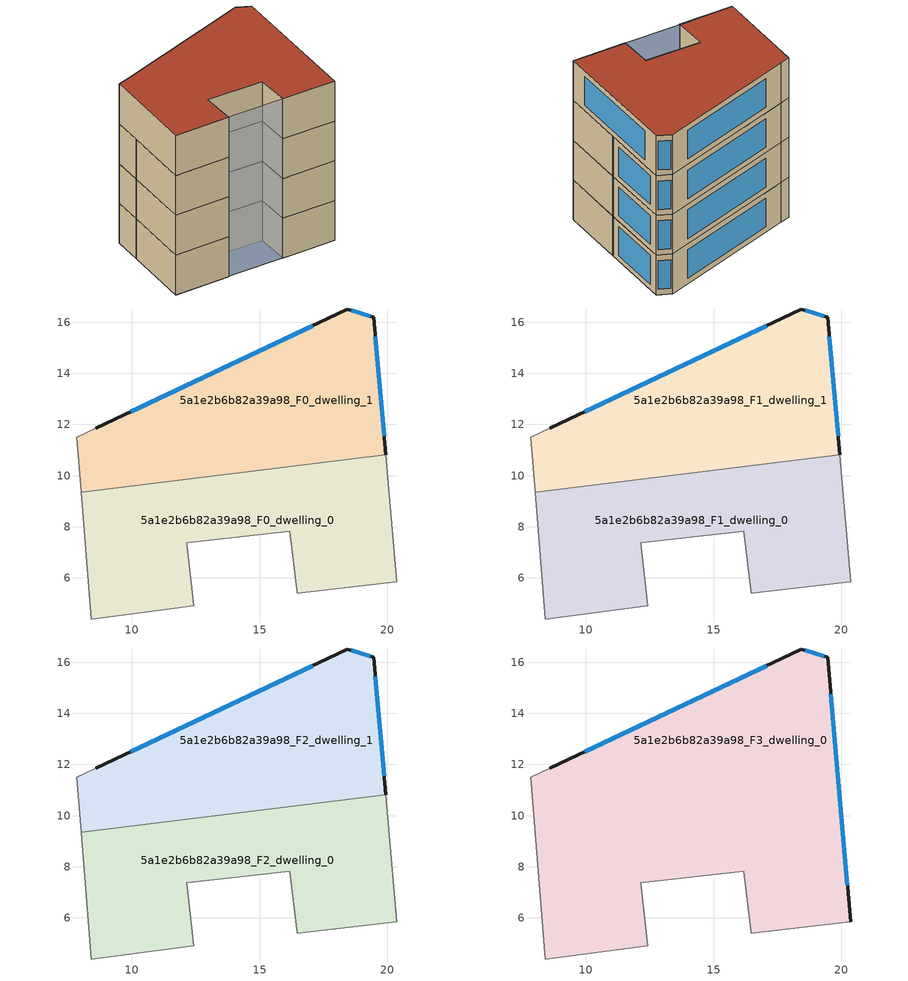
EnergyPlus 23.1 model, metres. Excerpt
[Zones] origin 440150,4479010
5a1e2b6b82a39a98_F0_dwelling_0
 floor ground (EU_floor_Construction): 20.36,5.85 19.94,10.81 8.02,9.35 8.42,4.39 12.42,4.9 12.14,7.38 16.19,7.82 16.48,5.39 z0
 wall adiabatic (EU_wall_Construction): 19.94,10.81 20.36,5.85 16.48,5.39 16.19,7.82 12.14,7.38 12.42,4.9 8.42,4.39 8.02,9.35 z0:3
 wall to 5a1e2b6b82a39a98_F0_dwelling_1 (EU_wall_Construction): 8.02,9.35 19.94,10.81 z0:3
5a1e2b6b82a39a98_F0_dwelling_1
 floor ground (EU_floor_Construction): 19.94,10.81 19.47,16.19 18.44,16.52 8.6,11.85 7.85,11.5 8.02,9.35 z0
 wall outside (EU_wall_Construction): 8.6,11.85 18.44,16.52 19.47,16.19 19.94,10.81 z0:3
 wall adiabatic (EU_wall_Construction): 8.02,9.35 7.85,11.5 8.6,11.85 z0:3
 window (EU_Window_Construction): 18.58,16.47 19.33,16.23 / 19.54,15.44 19.87,11.55 / 9.97,12.5 17.08,15.87 z0.42:2.58
5a1e2b6b82a39a98_F1_dwelling_0
 floor to 5a1e2b6b82a39a98_F0_dwelling_0 (EU_floor_Construction): 20.36,5.85 19.94,10.81 8.02,9.35 8.42,4.39 12.42,4.9 12.14,7.38 16.19,7.82 16.48,5.39 z3
 wall adiabatic (EU_wall_Construction): 19.94,10.81 20.36,5.85 16.48,5.39 16.19,7.82 12.14,7.38 12.42,4.9 8.42,4.39 8.02,9.35 z3:6
 wall to 5a1e2b6b82a39a98_F1_dwelling_1 (EU_wall_Construction): 8.02,9.35 19.94,10.81 z3:6
5a1e2b6b82a39a98_F1_dwelling_1
 floor to 5a1e2b6b82a39a98_F0_dwelling_1 (EU_floor_Construction): 19.94,10.81 19.47,16.19 18.44,16.52 8.6,11.85 7.85,11.5 8.02,9.35 z3
 wall outside (EU_wall_Construction): 8.6,11.85 18.44,16.52 19.47,16.19 19.94,10.81 z3:6
 wall adiabatic (EU_wall_Construction): 8.02,9.35 7.85,11.5 8.6,11.85 z3:6
 window (EU_Window_Construction): 18.58,16.47 19.33,16.23 / 19.54,15.44 19.87,11.55 / 9.97,12.5 17.08,15.87 z3.42:5.58
5a1e2b6b82a39a98_F2_dwelling_0
 floor to 5a1e2b6b82a39a98_F1_dwelling_0 (EU_floor_Construction): 20.36,5.85 19.94,10.81 8.02,9.35 8.42,4.39 12.42,4.9 12.14,7.38 16.19,7.82 16.48,5.39 z6
 wall adiabatic (EU_wall_Construction): 19.94,10.81 20.36,5.85 16.48,5.39 16.19,7.82 12.14,7.38 12.42,4.9 8.42,4.39 8.02,9.35 z6:9
 wall to 5a1e2b6b82a39a98_F2_dwelling_1 (EU_wall_Construction): 8.02,9.35 19.94,10.81 z6:9
5a1e2b6b82a39a98_F2_dwelling_1
 floor to 5a1e2b6b82a39a98_F1_dwelling_1 (EU_floor_Construction): 19.94,10.81 19.47,16.19 18.44,16.52 8.6,11.85 7.85,11.5 8.02,9.35 z6
 wall outside (EU_wall_Construction): 8.6,11.85 18.44,16.52 19.47,16.19 19.94,10.81 z6:9
 wall adiabatic (EU_wall_Construction): 8.02,9.35 7.85,11.5 8.6,11.85 z6:9
 window (EU_Window_Construction): 18.58,16.47 19.33,16.23 / 19.54,15.44 19.87,11.55 / 9.97,12.5 17.08,15.87 z6.42:8.58
5a1e2b6b82a39a98_F3_dwelling_0
 floor to 5a1e2b6b82a39a98_F2_dwelling_0 (EU_floor_Construction): 20.36,5.85 19.94,10.81 8.02,9.35 8.42,4.39 12.42,4.9 12.14,7.38 16.19,7.82 16.48,5.39 z9
 floor to 5a1e2b6b82a39a98_F2_dwelling_1 (EU_floor_Construction): 19.94,10.81 19.47,16.19 18.44,16.52 8.6,11.85 7.85,11.5 8.02,9.35 z9
 wall outside (EU_wall_Construction): 8.6,11.85 18.44,16.52 19.47,16.19 20.36,5.85 z9:12
 wall adiabatic (EU_wall_Construction): 20.36,5.85 16.48,5.39 16.19,7.82 12.14,7.38 12.42,4.9 8.42,4.39 7.85,11.5 8.6,11.85 z9:12
 window (EU_Window_Construction): 9.97,12.5 17.08,15.87 / 18.58,16.47 19.33,16.23 / 19.6,14.75 20.24,7.28 z9.42:11.58
 roof outside (EU_roof_Construction): 19.47,16.19 20.36,5.85 16.48,5.39 16.19,7.82 12.14,7.38 12.42,4.9 8.42,4.39 7.85,11.5 8.6,11.85 18.44,16.52 z12
shading: 11.54,4.84 20.37,5.85 z0:12
[Building]
EU S2 Campaign: North Axis=0; Terrain=City; Solar Distribution=FullExterior
[Site:Location]
Madrid: Latitude=40.5; Longitude=-3.5; Time Zone=1; Elevation=609
[SizingPeriod:WeatherFileDays]
AnnualSizingPeriod: Begin Month=1; Begin Day of Month=1; End Month=12; End Day of Month=31; Day of Week for Start Day=Monday; Use Weather File Daylight Saving Period=No; Use Weather File Rain and Snow Indicators=No
[MATERIAL]
EU_InternalMass_Material: Roughness=MediumRough; Thickness=0.1; Conductivity=1; Density=1800; Specific Heat=900; Thermal Absorptance=0.9; Solar Absorptance=0.7; Visible Absorptance=0.7
[MATERIAL:NOMASS] Roughness=MediumRough; Thermal Absorptance=0.9; Solar Absorptance=0.7; Visible Absorptance=0.7
Name | Thermal Resistance
EU_wall_NoMass | 1.60022
EU_roof_NoMass | 1.57597
EU_floor_NoMass | 0.470652
[WINDOWMATERIAL:SIMPLEGLAZINGSYSTEM]
EU_Window_SimpleGlazing: UFactor=3.28802; Solar Heat Gain Coefficient=0.85; Visible Transmittance=0.85
[CONSTRUCTION]
EU_wall_Construction: EU_wall_NoMass
EU_roof_Construction: EU_roof_NoMass
EU_floor_Construction: EU_floor_NoMass
EU_InternalMass_Construction: EU_InternalMass_Material
EU_Window_Construction: EU_Window_SimpleGlazing
[ZONE] Type=1; Multiplier=1; Ceiling Height=autocalculate; Floor Area=autocalculate; Part of Total Floor Area=Yes
Name | Volume
5a1e2b6b82a39a98_F0_dwelling_0; 5a1e2b6b82a39a98_F1_dwelling_0; 5a1e2b6b82a39a98_F2_dwelling_0 | 148.656
5a1e2b6b82a39a98_F3_dwelling_0 | 297.306
5a1e2b6b82a39a98_F0_dwelling_1 | 148.658
5a1e2b6b82a39a98_F1_dwelling_1; 5a1e2b6b82a39a98_F2_dwelling_1 | 148.659
[INTERNALMASS] Construction=EU_InternalMass_Construction
Name | Zone or ZoneList | Surface Area
5a1e2b6b82a39a98_F0_dwelling_0_EU_InternalMass | 5a1e2b6b82a39a98_F0_dwelling_0 | 49.5519
5a1e2b6b82a39a98_F0_dwelling_1_EU_InternalMass | 5a1e2b6b82a39a98_F0_dwelling_1 | 49.553
5a1e2b6b82a39a98_F1_dwelling_0_EU_InternalMass | 5a1e2b6b82a39a98_F1_dwelling_0 | 49.5519
5a1e2b6b82a39a98_F1_dwelling_1_EU_InternalMass | 5a1e2b6b82a39a98_F1_dwelling_1 | 49.553
5a1e2b6b82a39a98_F2_dwelling_0_EU_InternalMass | 5a1e2b6b82a39a98_F2_dwelling_0 | 49.5519
5a1e2b6b82a39a98_F2_dwelling_1_EU_InternalMass | 5a1e2b6b82a39a98_F2_dwelling_1 | 49.553
5a1e2b6b82a39a98_F3_dwelling_0_EU_InternalMass | 5a1e2b6b82a39a98_F3_dwelling_0 | 99.1023
[OTHEREQUIPMENT] Fuel Type=Electricity; Design Level Calculation Method=Watts/Area; Power per Zone Floor Area=1; Fraction Latent=0; Fraction Radiant=0; Fraction Lost=0; Carbon Dioxide Generation Rate=0; EndUse Subcategory=EU_Step8_InternalGains
Name | Zone or ZoneList or Space or SpaceList | Schedule
EU_Step8_InternalGain_5a1e2b6b82a39a98_F0_dwelling_0_f000 | 5a1e2b6b82a39a98_F0_dwelling_0 | EU_Step8_GainSchedule_5a1e2b6b82a39a98_F0_dwelling_0_f000
EU_Step8_InternalGain_5a1e2b6b82a39a98_F0_dwelling_1_f000 | 5a1e2b6b82a39a98_F0_dwelling_1 | EU_Step8_GainSchedule_5a1e2b6b82a39a98_F0_dwelling_1_f000
EU_Step8_InternalGain_5a1e2b6b82a39a98_F1_dwelling_0_f000 | 5a1e2b6b82a39a98_F1_dwelling_0 | EU_Step8_GainSchedule_5a1e2b6b82a39a98_F1_dwelling_0_f000
EU_Step8_InternalGain_5a1e2b6b82a39a98_F1_dwelling_1_f000 | 5a1e2b6b82a39a98_F1_dwelling_1 | EU_Step8_GainSchedule_5a1e2b6b82a39a98_F1_dwelling_1_f000
EU_Step8_InternalGain_5a1e2b6b82a39a98_F2_dwelling_0_f000 | 5a1e2b6b82a39a98_F2_dwelling_0 | EU_Step8_GainSchedule_5a1e2b6b82a39a98_F2_dwelling_0_f000
EU_Step8_InternalGain_5a1e2b6b82a39a98_F2_dwelling_1_f000 | 5a1e2b6b82a39a98_F2_dwelling_1 | EU_Step8_GainSchedule_5a1e2b6b82a39a98_F2_dwelling_1_f000
EU_Step8_InternalGain_5a1e2b6b82a39a98_F3_dwelling_0_f000 | 5a1e2b6b82a39a98_F3_dwelling_0 | EU_Step8_GainSchedule_5a1e2b6b82a39a98_F3_dwelling_0_f000
[ZONEVENTILATION:DESIGNFLOWRATE] Schedule=EU_AlwaysOn; Design Flow Rate Calculation Method=AirChanges/Hour; Air Changes per Hour=0.480704; Ventilation Type=Natural; Fan Pressure Rise=0; Fan Total Efficiency=1; Constant Term Coefficient=1; Temperature Term Coefficient=0; Velocity Term Coefficient=0; Velocity Squared Term Coefficient=0; Minimum Indoor Temperature=-100; Maximum Indoor Temperature=100; Delta Temperature=-100; Minimum Outdoor Temperature=-100; Maximum Outdoor Temperature=100; Maximum Wind Speed=40
Name | Zone or ZoneList or Space or SpaceList
EU_ConstantAir_5a1e2b6b82a39a98_F0_dwelling_0 | 5a1e2b6b82a39a98_F0_dwelling_0
EU_ConstantAir_5a1e2b6b82a39a98_F0_dwelling_1 | 5a1e2b6b82a39a98_F0_dwelling_1
EU_ConstantAir_5a1e2b6b82a39a98_F1_dwelling_0 | 5a1e2b6b82a39a98_F1_dwelling_0
EU_ConstantAir_5a1e2b6b82a39a98_F1_dwelling_1 | 5a1e2b6b82a39a98_F1_dwelling_1
EU_ConstantAir_5a1e2b6b82a39a98_F2_dwelling_0 | 5a1e2b6b82a39a98_F2_dwelling_0
EU_ConstantAir_5a1e2b6b82a39a98_F2_dwelling_1 | 5a1e2b6b82a39a98_F2_dwelling_1
EU_ConstantAir_5a1e2b6b82a39a98_F3_dwelling_0 | 5a1e2b6b82a39a98_F3_dwelling_0
[HVACTEMPLATE:THERMOSTAT] Constant Heating Setpoint=20; Constant Cooling Setpoint=50
EU_HeatOnly_5a1e2b6b82a39a98_F0_dwelling_0; EU_HeatOnly_5a1e2b6b82a39a98_F0_dwelling_1; EU_HeatOnly_5a1e2b6b82a39a98_F1_dwelling_0; EU_HeatOnly_5a1e2b6b82a39a98_F1_dwelling_1; EU_HeatOnly_5a1e2b6b82a39a98_F2_dwelling_0; EU_HeatOnly_5a1e2b6b82a39a98_F2_dwelling_1; EU_HeatOnly_5a1e2b6b82a39a98_F3_dwelling_0
[HVACTEMPLATE:ZONE:IDEALLOADSAIRSYSTEM] System Availability Schedule=EU_AlwaysOn; Maximum Heating Supply Air Temperature=50; Minimum Cooling Supply Air Temperature=13; Maximum Heating Supply Air Humidity Ratio=0.0156; Minimum Cooling Supply Air Humidity Ratio=0.0077; Heating Limit=NoLimit; Cooling Limit=NoLimit; Heating Availability Schedule=EU_AlwaysOn; Cooling Availability Schedule=EU_CoolingOff; Dehumidification Control Type=ConstantSensibleHeatRatio; Cooling Sensible Heat Ratio=0.7; Dehumidification Setpoint=60; Humidification Control Type=None; Humidification Setpoint=30; Outdoor Air Method=None; Outdoor Air Flow Rate per Person=0.00944; Outdoor Air Flow Rate per Zone Floor Area=0; Outdoor Air Flow Rate per Zone=0; Demand Controlled Ventilation Type=None; Outdoor Air Economizer Type=NoEconomizer; Heat Recovery Type=None; Sensible Heat Recovery Effectiveness=0.7; Latent Heat Recovery Effectiveness=0.65
Name | Template Thermostat
5a1e2b6b82a39a98_F0_dwelling_0 | EU_HeatOnly_5a1e2b6b82a39a98_F0_dwelling_0
5a1e2b6b82a39a98_F0_dwelling_1 | EU_HeatOnly_5a1e2b6b82a39a98_F0_dwelling_1
5a1e2b6b82a39a98_F1_dwelling_0 | EU_HeatOnly_5a1e2b6b82a39a98_F1_dwelling_0
5a1e2b6b82a39a98_F1_dwelling_1 | EU_HeatOnly_5a1e2b6b82a39a98_F1_dwelling_1
5a1e2b6b82a39a98_F2_dwelling_0 | EU_HeatOnly_5a1e2b6b82a39a98_F2_dwelling_0
5a1e2b6b82a39a98_F2_dwelling_1 | EU_HeatOnly_5a1e2b6b82a39a98_F2_dwelling_1
5a1e2b6b82a39a98_F3_dwelling_0 | EU_HeatOnly_5a1e2b6b82a39a98_F3_dwelling_0
[SIZING:ZONE] Zone Cooling Design Supply Air Temperature Input Method=SupplyAirTemperature; Zone Cooling Design Supply Air Temperature=13; Zone Heating Design Supply Air Temperature Input Method=SupplyAirTemperature; Zone Heating Design Supply Air Temperature=50; Zone Cooling Design Supply Air Humidity Ratio=0.008; Zone Heating Design Supply Air Humidity Ratio=0.008; Cooling Design Air Flow Method=DesignDay; Cooling Design Air Flow Rate=0; Cooling Minimum Air Flow per Zone Floor Area=0.000762; Cooling Minimum Air Flow=0; Cooling Minimum Air Flow Fraction=0.2; Heating Design Air Flow Method=DesignDay; Heating Design Air Flow Rate=0; Heating Maximum Air Flow per Zone Floor Area=0.002032; Heating Maximum Air Flow=0.141576; Heating Maximum Air Flow Fraction=0.3; Account for Dedicated Outdoor Air System=No; Dedicated Outdoor Air System Control Strategy=NeutralSupplyAir; Dedicated Outdoor Air Low Setpoint Temperature for Design=autosize; Dedicated Outdoor Air High Setpoint Temperature for Design=autosize; Zone Load Sizing Method=Sensible Load Only No Latent Load; Zone Latent Cooling Design Supply Air Humidity Ratio Input Method=HumidityRatioDifference; Zone Cooling Design Supply Air Humidity Ratio Difference=0.005; Zone Latent Heating Design Supply Air Humidity Ratio Input Method=HumidityRatioDifference; Zone Humidification Design Supply Air Humidity Ratio Difference=0.005
5a1e2b6b82a39a98_F0_dwelling_0; 5a1e2b6b82a39a98_F0_dwelling_1; 5a1e2b6b82a39a98_F1_dwelling_0; 5a1e2b6b82a39a98_F1_dwelling_1; 5a1e2b6b82a39a98_F2_dwelling_0; 5a1e2b6b82a39a98_F2_dwelling_1; 5a1e2b6b82a39a98_F3_dwelling_0
[SCHEDULE:CONSTANT]
Name | Hourly Value
EU_AlwaysOn | 1
EU_CoolingOff | 0
[SCHEDULE:FILE] Column Number=1; Rows to Skip at Top=0; Number of Hours of Data=8760; Column Separator=Comma; Interpolate to Timestep=No; Minutes per Item=60; Adjust Schedule for Daylight Savings=Yes
Name | File
EU_Step8_GainSchedule_5a1e2b6b82a39a98_F0_dwelling_0_f000 | ../../schedules/5a1e2b6b82a39a98/5a1e2b6b82a39a98_F0_dwelling_0_f000_gain.csv
EU_Step8_GainSchedule_5a1e2b6b82a39a98_F0_dwelling_1_f000 | ../../schedules/5a1e2b6b82a39a98/5a1e2b6b82a39a98_F0_dwelling_1_f000_gain.csv
EU_Step8_GainSchedule_5a1e2b6b82a39a98_F1_dwelling_0_f000 | ../../schedules/5a1e2b6b82a39a98/5a1e2b6b82a39a98_F1_dwelling_0_f000_gain.csv
EU_Step8_GainSchedule_5a1e2b6b82a39a98_F1_dwelling_1_f000 | ../../schedules/5a1e2b6b82a39a98/5a1e2b6b82a39a98_F1_dwelling_1_f000_gain.csv
EU_Step8_GainSchedule_5a1e2b6b82a39a98_F2_dwelling_0_f000 | ../../schedules/5a1e2b6b82a39a98/5a1e2b6b82a39a98_F2_dwelling_0_f000_gain.csv
EU_Step8_GainSchedule_5a1e2b6b82a39a98_F2_dwelling_1_f000 | ../../schedules/5a1e2b6b82a39a98/5a1e2b6b82a39a98_F2_dwelling_1_f000_gain.csv
EU_Step8_GainSchedule_5a1e2b6b82a39a98_F3_dwelling_0_f000 | ../../schedules/5a1e2b6b82a39a98/5a1e2b6b82a39a98_F3_dwelling_0_f000_gain.csv
